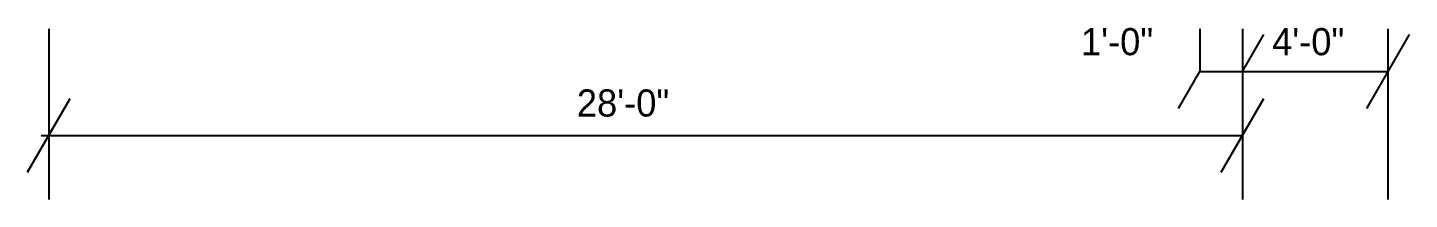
# Model space of a CAD drawing. Header units: inches. Extents: x 683 to 3572, y 849 to 3802.
# Drawn here: x 2980.3 to 3369.2, y 2079.5 to 2127.8 of the extents above; entities that cross this region are included whole.
import ezdxf

# ---------------------------------------------------------------- set-up
doc = ezdxf.new("R2010")
doc.units = ezdxf.units.IN
doc.header["$MEASUREMENT"] = 0
doc.layers.add('const', color=253, linetype='Continuous')

msp = doc.modelspace()

# ---------------------------------------------------------------- linework, layer by layer
at = {"layer": 'const'}
for p, q in [((2986.29, 2127.46), (2986.29, 2079.46)), ((3310.29, 2127.46), (3310.29, 2115.46)), ((3322.29, 2127.46), (3322.29, 2079.46)), ((3322.29, 2115.46), (3328.29, 2125.85)), ((3357.23, 2105.07), (3369.23, 2125.85)), ((3363.23, 2079.46), (3363.23, 2127.46)), ((3304.29, 2105.07), (3310.29, 2115.46)), ((3310.29, 2115.46), (3363.23, 2115.46)), ((2980.29, 2087.07), (2992.29, 2107.85)), ((3316.29, 2087.07), (3328.29, 2107.85)), ((2984.1, 2097.46), (3322.29, 2097.46))]:
    msp.add_line(p, q, dxfattribs=at)

# ---------------------------------------------------------------- texts
at = {"layer": 'const', "char_height": 7.638, "width": 2912.54, "attachment_point": 1}
for s, insert in [('1\'-0"', (3276.79, 2127.66)), ('4\'-0"', (3330.59, 2127.66)), ('28\'-0"', (3134.89, 2110.4))]:
    msp.add_mtext(s, dxfattribs=dict(at, insert=insert))

doc.saveas('drawing.dxf')
